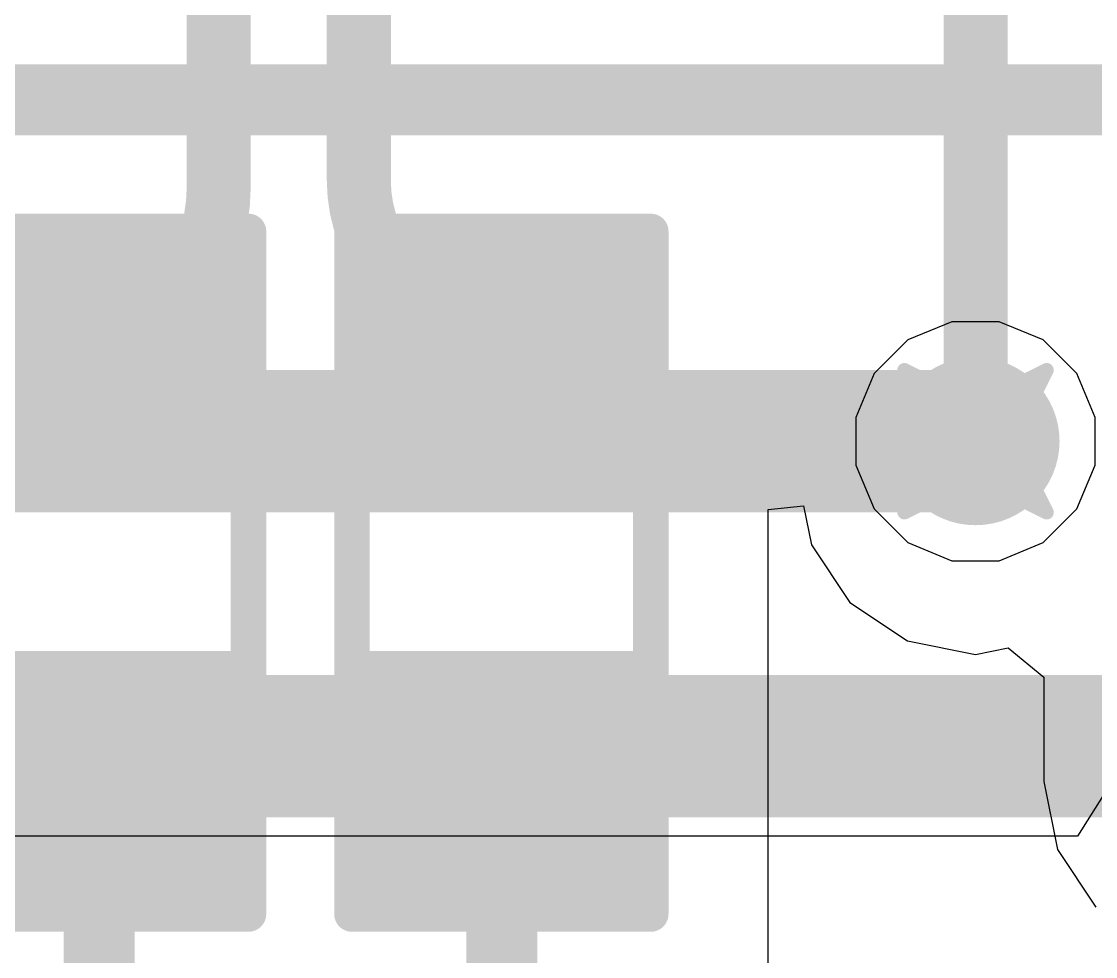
# Model space of a CAD drawing. Header units: inches. Extents: x -2 to 5376, y -4 to 5426.
# Drawn here: x 41.047 to 44.882, y 78.219 to 81.56 of the extents above; entities that cross this region are included whole.
import ezdxf

# ---------------------------------------------------------------- set-up
doc = ezdxf.new("R2010")
doc.units = ezdxf.units.IN
for name, color, linetype in [('Bottom Layer', 5, 'Continuous'), ('Drill Drawing', 1, 'Continuous'), ('Layer 1', 16, 'Continuous'), ('Layer 2', 76, 'Continuous'), ('Top Layer', 1, 'Continuous'), ('Top Overlay', 2, 'Continuous'), ('Top Paste', 8, 'Continuous'), ('Top Solder', 216, 'Continuous'), ('Via Holes', 16, 'Continuous')]:
    doc.layers.add(name, color=color, linetype=linetype)

# ---------------------------------------------------------------- blocks, each defined once
blk = doc.blocks.new('R___0603_5')
at = {"layer": 'Top Layer'}
for points in [[(-0.381, 0.4445), (-0.381, -0.4445), (-1.143, -0.4445), (-1.143, 0.4445)], [(1.143, 0.4445), (1.143, -0.4445), (0.381, -0.4445), (0.381, 0.4445)]]:
    blk.add_hatch(color=1, dxfattribs=at).paths.add_polyline_path(points)
at = {"layer": 'Top Paste'}
for points in [[(-0.381, 0.4445), (-0.381, -0.4445), (-1.143, -0.4445), (-1.143, 0.4445)], [(1.143, 0.4445), (1.143, -0.4445), (0.381, -0.4445), (0.381, 0.4445)]]:
    blk.add_hatch(color=8, dxfattribs=at).paths.add_polyline_path(points)
at = {"layer": 'Top Solder'}
for points in [[(-0.2794, 0.5461), (-0.2794, -0.5461), (-1.2446, -0.5461), (-1.2446, 0.5461)], [(1.2446, 0.5461), (1.2446, -0.5461), (0.2794, -0.5461), (0.2794, 0.5461)]]:
    blk.add_hatch(color=216, dxfattribs=at).paths.add_polyline_path(points)
at = {"layer": 'Top Overlay'}
for points in [[(-1.2192, -0.5334, 0.127, 0.127, 0), (-1.2192, 0.5334, 0.127, 0.127, 0)], [(1.2192, 0.5334, 0.127, 0.127, 0), (-1.2192, 0.5334, 0.127, 0.127, 0)], [(1.2192, -0.5334, 0.127, 0.127, 0), (1.2192, 0.5334, 0.127, 0.127, 0)], [(1.2192, -0.5334, 0.127, 0.127, 0), (-1.2192, -0.5334, 0.127, 0.127, 0)]]:
    blk.add_lwpolyline(points, format="xyseb", dxfattribs=at)
for points in [[(-1.25095, 0.5334, 0.0635, 0.0635, 1), (-1.18745, 0.5334, 0.0635, 0.0635, 1)], [(-1.25095, 0.5334, 0.0635, 0.0635, 1), (-1.18745, 0.5334, 0.0635, 0.0635, 1)], [(1.18745, 0.5334, 0.0635, 0.0635, 1), (1.25095, 0.5334, 0.0635, 0.0635, 1)], [(1.18745, 0.5334, 0.0635, 0.0635, 1), (1.25095, 0.5334, 0.0635, 0.0635, 1)], [(-1.25095, -0.5334, 0.0635, 0.0635, 1), (-1.18745, -0.5334, 0.0635, 0.0635, 1)], [(-1.25095, -0.5334, 0.0635, 0.0635, 1), (-1.18745, -0.5334, 0.0635, 0.0635, 1)], [(1.18745, -0.5334, 0.0635, 0.0635, 1), (1.25095, -0.5334, 0.0635, 0.0635, 1)], [(1.18745, -0.5334, 0.0635, 0.0635, 1), (1.25095, -0.5334, 0.0635, 0.0635, 1)]]:
    blk.add_lwpolyline(points, format="xyseb", close=True, dxfattribs=at)
blk = doc.blocks.new('R___0603_36')
at = {"layer": 'Top Layer'}
for points in [[(-0.381, 0.4445), (-0.381, -0.4445), (-1.143, -0.4445), (-1.143, 0.4445)], [(1.143, 0.4445), (1.143, -0.4445), (0.381, -0.4445), (0.381, 0.4445)]]:
    blk.add_hatch(color=1, dxfattribs=at).paths.add_polyline_path(points)
at = {"layer": 'Top Paste'}
for points in [[(-0.381, 0.4445), (-0.381, -0.4445), (-1.143, -0.4445), (-1.143, 0.4445)], [(1.143, 0.4445), (1.143, -0.4445), (0.381, -0.4445), (0.381, 0.4445)]]:
    blk.add_hatch(color=8, dxfattribs=at).paths.add_polyline_path(points)
at = {"layer": 'Top Solder'}
for points in [[(-0.2794, 0.5461), (-0.2794, -0.5461), (-1.2446, -0.5461), (-1.2446, 0.5461)], [(1.2446, 0.5461), (1.2446, -0.5461), (0.2794, -0.5461), (0.2794, 0.5461)]]:
    blk.add_hatch(color=216, dxfattribs=at).paths.add_polyline_path(points)
at = {"layer": 'Top Overlay'}
for points in [[(-1.2192, 0.5334, 0.127, 0.127, 0), (-1.2192, -0.5334, 0.127, 0.127, 0)], [(-1.2192, 0.5334, 0.127, 0.127, 0), (1.2192, 0.5334, 0.127, 0.127, 0)], [(1.2192, 0.5334, 0.127, 0.127, 0), (1.2192, -0.5334, 0.127, 0.127, 0)], [(-1.2192, -0.5334, 0.127, 0.127, 0), (1.2192, -0.5334, 0.127, 0.127, 0)]]:
    blk.add_lwpolyline(points, format="xyseb", dxfattribs=at)
for points in [[(-1.25095, 0.5334, 0.0635, 0.0635, 1), (-1.18745, 0.5334, 0.0635, 0.0635, 1)], [(-1.25095, 0.5334, 0.0635, 0.0635, 1), (-1.18745, 0.5334, 0.0635, 0.0635, 1)], [(1.18745, 0.5334, 0.0635, 0.0635, 1), (1.25095, 0.5334, 0.0635, 0.0635, 1)], [(1.18745, 0.5334, 0.0635, 0.0635, 1), (1.25095, 0.5334, 0.0635, 0.0635, 1)], [(-1.25095, -0.5334, 0.0635, 0.0635, 1), (-1.18745, -0.5334, 0.0635, 0.0635, 1)], [(-1.25095, -0.5334, 0.0635, 0.0635, 1), (-1.18745, -0.5334, 0.0635, 0.0635, 1)], [(1.18745, -0.5334, 0.0635, 0.0635, 1), (1.25095, -0.5334, 0.0635, 0.0635, 1)], [(1.18745, -0.5334, 0.0635, 0.0635, 1), (1.25095, -0.5334, 0.0635, 0.0635, 1)]]:
    blk.add_lwpolyline(points, format="xyseb", close=True, dxfattribs=at)

msp = doc.modelspace()

# ---------------------------------------------------------------- hatches: boundary and pattern name
at = {"layer": 'Bottom Layer'}
h = msp.add_hatch(color=5, dxfattribs=at)
edge = h.paths.add_edge_path()
edge.add_arc((44.4536, 80.06), 0.3, 0, 360)
at = {"layer": 'Layer 1'}
h = msp.add_hatch(color=16, dxfattribs=at)
edge = h.paths.add_edge_path()
edge.add_arc((44.4536, 80.06), 0.3, 0, 360)
at = {"layer": 'Layer 2'}
h = msp.add_hatch(color=76, dxfattribs=at)
edge = h.paths.add_edge_path()
edge.add_arc((44.4536, 80.06), 0.3, 0, 360)
at = {"layer": 'Top Layer'}
h = msp.add_hatch(color=1, dxfattribs=at)
edge = h.paths.add_edge_path()
edge.add_arc((44.4536, 80.06), 0.3, 0, 360)
at = {"layer": 'Via Holes'}
h = msp.add_hatch(color=7, dxfattribs=at)
edge = h.paths.add_edge_path()
edge.add_arc((44.4536, 80.06), 0.15, 0, 360)

# ---------------------------------------------------------------- linework, layer by layer
at = {"layer": 'Bottom Layer'}
for points in [[(38.2701, 81.28, 0.254, 0.254, 0), (51.5112, 81.28, 0.254, 0.254, 0)], [(6.4762, 80.06, 0.508, 0.508, 0), (44.4536, 80.06, 0.508, 0.508, 0)], [(8.0087, 78.971, 0.508, 0.508, 0), (45.3322, 78.971, 0.508, 0.508, 0)]]:
    msp.add_lwpolyline(points, format="xyseb", dxfattribs=at)
msp.add_lwpolyline([(44.3266, 80.06, 0.254, 0.254, 1), (44.5806, 80.06, 0.254, 0.254, 1)], format="xyseb", close=True, dxfattribs=at)
at = {"layer": 'Drill Drawing'}
for points in [[(44.1996, 80.314, 0.0508, 0.0508, 0), (44.4536, 80.187, 0.0508, 0.0508, 0)], [(44.1996, 80.314, 0.0508, 0.0508, 0), (44.3266, 80.06, 0.0508, 0.0508, 0)], [(44.4536, 80.187, 0.0508, 0.0508, 0), (44.7076, 80.314, 0.0508, 0.0508, 0)], [(44.5806, 80.06, 0.0508, 0.0508, 0), (44.7076, 80.314, 0.0508, 0.0508, 0)], [(44.3012, 80.2124, 0.0508, 0.0508, 0), (44.4536, 80.1362, 0.0508, 0.0508, 0)], [(44.3012, 80.2124, 0.0508, 0.0508, 0), (44.3774, 80.06, 0.0508, 0.0508, 0)], [(44.4536, 80.1362, 0.0508, 0.0508, 0), (44.606, 80.2124, 0.0508, 0.0508, 0)], [(44.5298, 80.06, 0.0508, 0.0508, 0), (44.606, 80.2124, 0.0508, 0.0508, 0)], [(44.1996, 79.806, 0.0508, 0.0508, 0), (44.3266, 80.06, 0.0508, 0.0508, 0)], [(44.3012, 79.9076, 0.0508, 0.0508, 0), (44.3774, 80.06, 0.0508, 0.0508, 0)], [(44.5298, 80.06, 0.0508, 0.0508, 0), (44.606, 79.9076, 0.0508, 0.0508, 0)], [(44.5806, 80.06, 0.0508, 0.0508, 0), (44.7076, 79.806, 0.0508, 0.0508, 0)], [(44.3012, 79.9076, 0.0508, 0.0508, 0), (44.4536, 79.9838, 0.0508, 0.0508, 0)], [(44.4536, 79.9838, 0.0508, 0.0508, 0), (44.606, 79.9076, 0.0508, 0.0508, 0)], [(44.1996, 79.806, 0.0508, 0.0508, 0), (44.4536, 79.933, 0.0508, 0.0508, 0)], [(44.4536, 79.933, 0.0508, 0.0508, 0), (44.7076, 79.806, 0.0508, 0.0508, 0)]]:
    msp.add_lwpolyline(points, format="xyseb", dxfattribs=at)
for points in [[(44.1869, 80.314, 0.0254, 0.0254, 1), (44.2123, 80.314, 0.0254, 0.0254, 1)], [(44.1869, 80.314, 0.0254, 0.0254, 1), (44.2123, 80.314, 0.0254, 0.0254, 1)], [(44.6949, 80.314, 0.0254, 0.0254, 1), (44.7203, 80.314, 0.0254, 0.0254, 1)], [(44.6949, 80.314, 0.0254, 0.0254, 1), (44.7203, 80.314, 0.0254, 0.0254, 1)], [(44.2885, 80.2124, 0.0254, 0.0254, 1), (44.3139, 80.2124, 0.0254, 0.0254, 1)], [(44.2885, 80.2124, 0.0254, 0.0254, 1), (44.3139, 80.2124, 0.0254, 0.0254, 1)], [(44.5933, 80.2124, 0.0254, 0.0254, 1), (44.6187, 80.2124, 0.0254, 0.0254, 1)], [(44.5933, 80.2124, 0.0254, 0.0254, 1), (44.6187, 80.2124, 0.0254, 0.0254, 1)], [(44.4409, 80.187, 0.0254, 0.0254, 1), (44.4663, 80.187, 0.0254, 0.0254, 1)], [(44.4409, 80.187, 0.0254, 0.0254, 1), (44.4663, 80.187, 0.0254, 0.0254, 1)], [(44.4409, 80.1362, 0.0254, 0.0254, 1), (44.4663, 80.1362, 0.0254, 0.0254, 1)], [(44.4409, 80.1362, 0.0254, 0.0254, 1), (44.4663, 80.1362, 0.0254, 0.0254, 1)], [(44.3139, 80.06, 0.0254, 0.0254, 1), (44.3393, 80.06, 0.0254, 0.0254, 1)], [(44.3139, 80.06, 0.0254, 0.0254, 1), (44.3393, 80.06, 0.0254, 0.0254, 1)], [(44.3647, 80.06, 0.0254, 0.0254, 1), (44.3901, 80.06, 0.0254, 0.0254, 1)], [(44.3647, 80.06, 0.0254, 0.0254, 1), (44.3901, 80.06, 0.0254, 0.0254, 1)], [(44.5171, 80.06, 0.0254, 0.0254, 1), (44.5425, 80.06, 0.0254, 0.0254, 1)], [(44.5171, 80.06, 0.0254, 0.0254, 1), (44.5425, 80.06, 0.0254, 0.0254, 1)], [(44.5679, 80.06, 0.0254, 0.0254, 1), (44.5933, 80.06, 0.0254, 0.0254, 1)], [(44.5679, 80.06, 0.0254, 0.0254, 1), (44.5933, 80.06, 0.0254, 0.0254, 1)], [(44.4409, 79.9838, 0.0254, 0.0254, 1), (44.4663, 79.9838, 0.0254, 0.0254, 1)], [(44.4409, 79.9838, 0.0254, 0.0254, 1), (44.4663, 79.9838, 0.0254, 0.0254, 1)], [(44.2885, 79.9076, 0.0254, 0.0254, 1), (44.3139, 79.9076, 0.0254, 0.0254, 1)], [(44.2885, 79.9076, 0.0254, 0.0254, 1), (44.3139, 79.9076, 0.0254, 0.0254, 1)], [(44.4409, 79.933, 0.0254, 0.0254, 1), (44.4663, 79.933, 0.0254, 0.0254, 1)], [(44.4409, 79.933, 0.0254, 0.0254, 1), (44.4663, 79.933, 0.0254, 0.0254, 1)], [(44.5933, 79.9076, 0.0254, 0.0254, 1), (44.6187, 79.9076, 0.0254, 0.0254, 1)], [(44.5933, 79.9076, 0.0254, 0.0254, 1), (44.6187, 79.9076, 0.0254, 0.0254, 1)], [(44.1869, 79.806, 0.0254, 0.0254, 1), (44.2123, 79.806, 0.0254, 0.0254, 1)], [(44.1869, 79.806, 0.0254, 0.0254, 1), (44.2123, 79.806, 0.0254, 0.0254, 1)], [(44.6949, 79.806, 0.0254, 0.0254, 1), (44.7203, 79.806, 0.0254, 0.0254, 1)], [(44.6949, 79.806, 0.0254, 0.0254, 1), (44.7203, 79.806, 0.0254, 0.0254, 1)]]:
    msp.add_lwpolyline(points, format="xyseb", close=True, dxfattribs=at)
at = {"layer": 'Layer 1'}
for p, q in [((44.3687, 80.487), (44.2117, 80.422)), ((44.5385, 80.487), (44.3687, 80.487)), ((44.6955, 80.422), (44.5385, 80.487)), ((44.2117, 80.422), (44.0916, 80.3019)), ((44.8156, 80.3019), (44.6955, 80.422)), ((44.0916, 80.3019), (44.0266, 80.1449)), ((44.8806, 80.1449), (44.8156, 80.3019)), ((44.0266, 80.1449), (44.0266, 79.9751)), ((44.8806, 79.9751), (44.8806, 80.1449)), ((44.0266, 79.9751), (44.0916, 79.8181)), ((44.8156, 79.8181), (44.8806, 79.9751)), ((44.0916, 79.8181), (44.2117, 79.698)), ((44.6955, 79.698), (44.8156, 79.8181)), ((44.2117, 79.698), (44.3687, 79.633)), ((44.5385, 79.633), (44.6955, 79.698)), ((44.3687, 79.633), (44.5385, 79.633))]:
    msp.add_line(p, q, dxfattribs=at)
at = {"layer": 'Layer 2'}
for p, q in [((44.3687, 80.487), (44.2117, 80.422)), ((44.5385, 80.487), (44.3687, 80.487)), ((44.6955, 80.422), (44.5385, 80.487)), ((44.2117, 80.422), (44.0916, 80.3019)), ((44.8156, 80.3019), (44.6955, 80.422)), ((44.0916, 80.3019), (44.0266, 80.1449)), ((44.8806, 80.1449), (44.8156, 80.3019)), ((44.0266, 80.1449), (44.0266, 79.9751)), ((44.8806, 79.9751), (44.8806, 80.1449)), ((44.0266, 79.9751), (44.0916, 79.8181)), ((44.8156, 79.8181), (44.8806, 79.9751)), ((44.0916, 79.8181), (44.2117, 79.698)), ((44.6955, 79.698), (44.8156, 79.8181)), ((44.2117, 79.698), (44.3687, 79.633)), ((44.5385, 79.633), (44.6955, 79.698)), ((44.3687, 79.633), (44.5385, 79.633)), ((44.9297, 78.8267), (44.8181, 78.6489)), ((44.8181, 78.6489), (22.7292, 78.6489))]:
    msp.add_line(p, q, dxfattribs=at)
at = {"layer": 'Top Layer'}
for p, q in [((43.7128, 79.8163), (43.8398, 79.8288)), ((43.7128, 79.4632), (43.7128, 79.8163)), ((43.8398, 79.8288), (43.8674, 79.6902)), ((43.8674, 79.6902), (44.005, 79.4843)), ((44.005, 79.4843), (44.2108, 79.3468)), ((43.7128, 77.9392), (43.7128, 79.4632)), ((44.2108, 79.3468), (44.4536, 79.2985)), ((44.4536, 79.2985), (44.5707, 79.3218)), ((44.5707, 79.3218), (44.6977, 79.2176)), ((44.6977, 79.2176), (44.6977, 78.844)), ((44.6977, 78.844), (44.746, 78.6012)), ((44.746, 78.6012), (44.8835, 78.3953))]:
    msp.add_line(p, q, dxfattribs=at)
for points in [[(44.4536, 79.933, 0.2286, 0.2286, 0), (44.4536, 82.8499, 0.2286, 0.2286, 0)], [(41.7512, 80.9711, 0.2286, 0.2286, 0), (41.7512, 82.5002, 0.2286, 0.2286, 0)], [(42.2514, 81.189, 0.2286, 0.2286, 0), (42.2514, 82.5002, 0.2286, 0.2286, 0)], [(42.2514, 80.991, 0.2286, 0.2286, 0), (42.2514, 81.189, 0.2286, 0.2286, 0)], [(41.7512, 80.9711, 0.2286, 0.2286, -0.144214), (41.6484, 80.622, 0.2286, 0.2286, 0)], [(42.4302, 80.6036, 0.2286, 0.2286, -0.219652), (42.2514, 80.991, 0.2286, 0.2286, 0)], [(41.3239, 80.3553, 0.2286, 0.2286, 0), (41.6484, 80.622, 0.2286, 0.2286, 0)], [(42.4302, 80.6036, 0.2286, 0.2286, 0), (42.7604, 80.3553, 0.2286, 0.2286, 0)], [(41.3238, 78.0423, 0.254, 0.254, 0), (41.3238, 78.8282, 0.254, 0.254, 0)], [(42.7619, 76.7282, 0.254, 0.254, 0), (42.7619, 78.8282, 0.254, 0.254, 0)]]:
    msp.add_lwpolyline(points, format="xyseb", dxfattribs=at)
for points in [[(42.1942, 81.189, 0.1143, 0.1143, 1), (42.3085, 81.189, 0.1143, 0.1143, 1)], [(42.1942, 81.189, 0.1143, 0.1143, 1), (42.3085, 81.189, 0.1143, 0.1143, 1)], [(41.6941, 80.9711, 0.1143, 0.1143, 1), (41.8084, 80.9711, 0.1143, 0.1143, 1)], [(41.6941, 80.9711, 0.1143, 0.1143, 1), (41.8084, 80.9711, 0.1143, 0.1143, 1)], [(42.1942, 80.991, 0.1143, 0.1143, 1), (42.3085, 80.991, 0.1143, 0.1143, 1)], [(42.1942, 80.991, 0.1143, 0.1143, 1), (42.3085, 80.991, 0.1143, 0.1143, 1)], [(41.5913, 80.622, 0.1143, 0.1143, 1), (41.7056, 80.622, 0.1143, 0.1143, 1)], [(41.5913, 80.622, 0.1143, 0.1143, 1), (41.7056, 80.622, 0.1143, 0.1143, 1)], [(42.373, 80.6036, 0.1143, 0.1143, 1), (42.4873, 80.6036, 0.1143, 0.1143, 1)], [(42.373, 80.6036, 0.1143, 0.1143, 1), (42.4873, 80.6036, 0.1143, 0.1143, 1)], [(41.2667, 80.3553, 0.1143, 0.1143, 1), (41.381, 80.3553, 0.1143, 0.1143, 1)], [(42.7032, 80.3553, 0.1143, 0.1143, 1), (42.8175, 80.3553, 0.1143, 0.1143, 1)], [(44.3965, 79.933, 0.1143, 0.1143, 1), (44.5108, 79.933, 0.1143, 0.1143, 1)], [(41.2603, 78.8282, 0.127, 0.127, 1), (41.3873, 78.8282, 0.127, 0.127, 1)], [(42.6984, 78.8282, 0.127, 0.127, 1), (42.8254, 78.8282, 0.127, 0.127, 1)]]:
    msp.add_lwpolyline(points, format="xyseb", close=True, dxfattribs=at)

# ---------------------------------------------------------------- block references
for name, p, rotation in [('R___0603_5', (41.3238, 79.5902), 270), ('R___0603_36', (42.7603, 79.5902), 90)]:
    msp.add_blockref(name, p, dxfattribs=dict(rotation=rotation))

doc.saveas('drawing.dxf')
